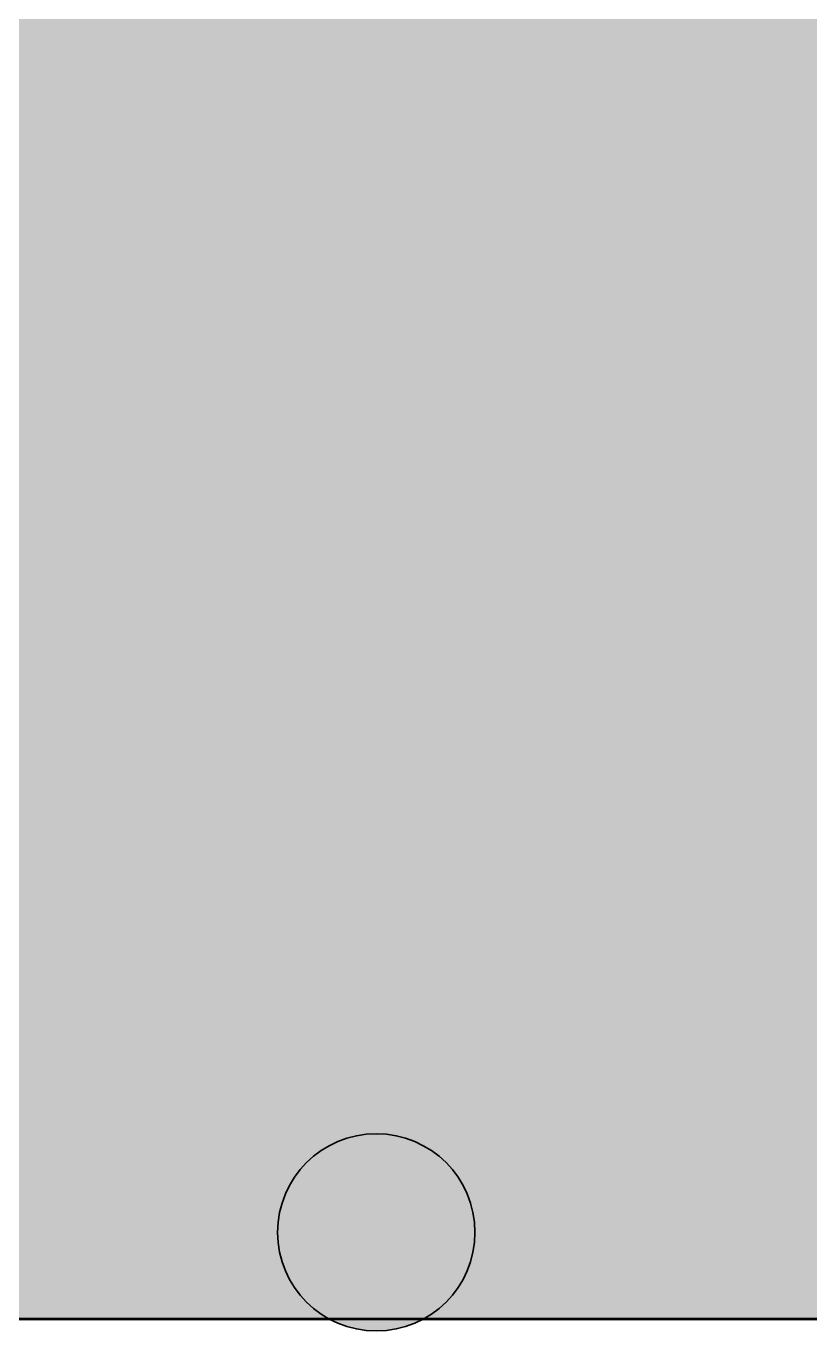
# Model space of a CAD drawing. Header units: millimetres. Extents: x -1812 to 15462, y -2698 to 2752.
# Drawn here: x 6594 to 7274, y -11 to 1123 of the extents above; entities that cross this region are included whole.
import ezdxf

# ---------------------------------------------------------------- set-up
doc = ezdxf.new("R2010")
doc.units = ezdxf.units.MM
for name, color, linetype in [('MODULE_ART', 7, 'Continuous'), ('PIPES', 7, 'Continuous'), ('TANK', 7, 'Continuous')]:
    doc.layers.add(name, color=color, linetype=linetype)

# ---------------------------------------------------------------- blocks, each defined once
blk = doc.blocks.new('atlancube_face')
at = {"true_color": 0x000000}
blk.add_solid([(-1.8, -1.8), (1151.8, -1.8), (-1.8, 781.8), (1151.8, 781.8)], dxfattribs=at)

msp = doc.modelspace()

# ---------------------------------------------------------------- hatches: boundary and pattern name
at = {"layer": 'PIPES', "true_color": 0xbfbfbf}
h = msp.add_hatch(color=7, dxfattribs=at)
h.dxf.hatch_style = 1
h.paths.add_polyline_path([(6811.9, 75, 1), (6983.1, 75, 1)])

# ---------------------------------------------------------------- linework, layer by layer
at = {"layer": 'PIPES', "color": 1, "lineweight": 35}
msp.add_circle((6897.5, 75), 85.6, dxfattribs=at)
at = {"layer": 'TANK', "lineweight": 53}
msp.add_lwpolyline([(0, 0), (14950, 0), (14950, 1210), (0, 1210)], close=True, dxfattribs=at)

# ---------------------------------------------------------------- block references
at = {"layer": 'MODULE_ART', "yscale": 0.5512820512820513}
for p in [(5750, 780), (6900, 780)]:
    msp.add_blockref('atlancube_face', p, dxfattribs=at)
at = {"layer": 'MODULE_ART'}
for p in [(5750, 0), (6900, 0)]:
    msp.add_blockref('atlancube_face', p, dxfattribs=at)

doc.saveas('drawing.dxf')
